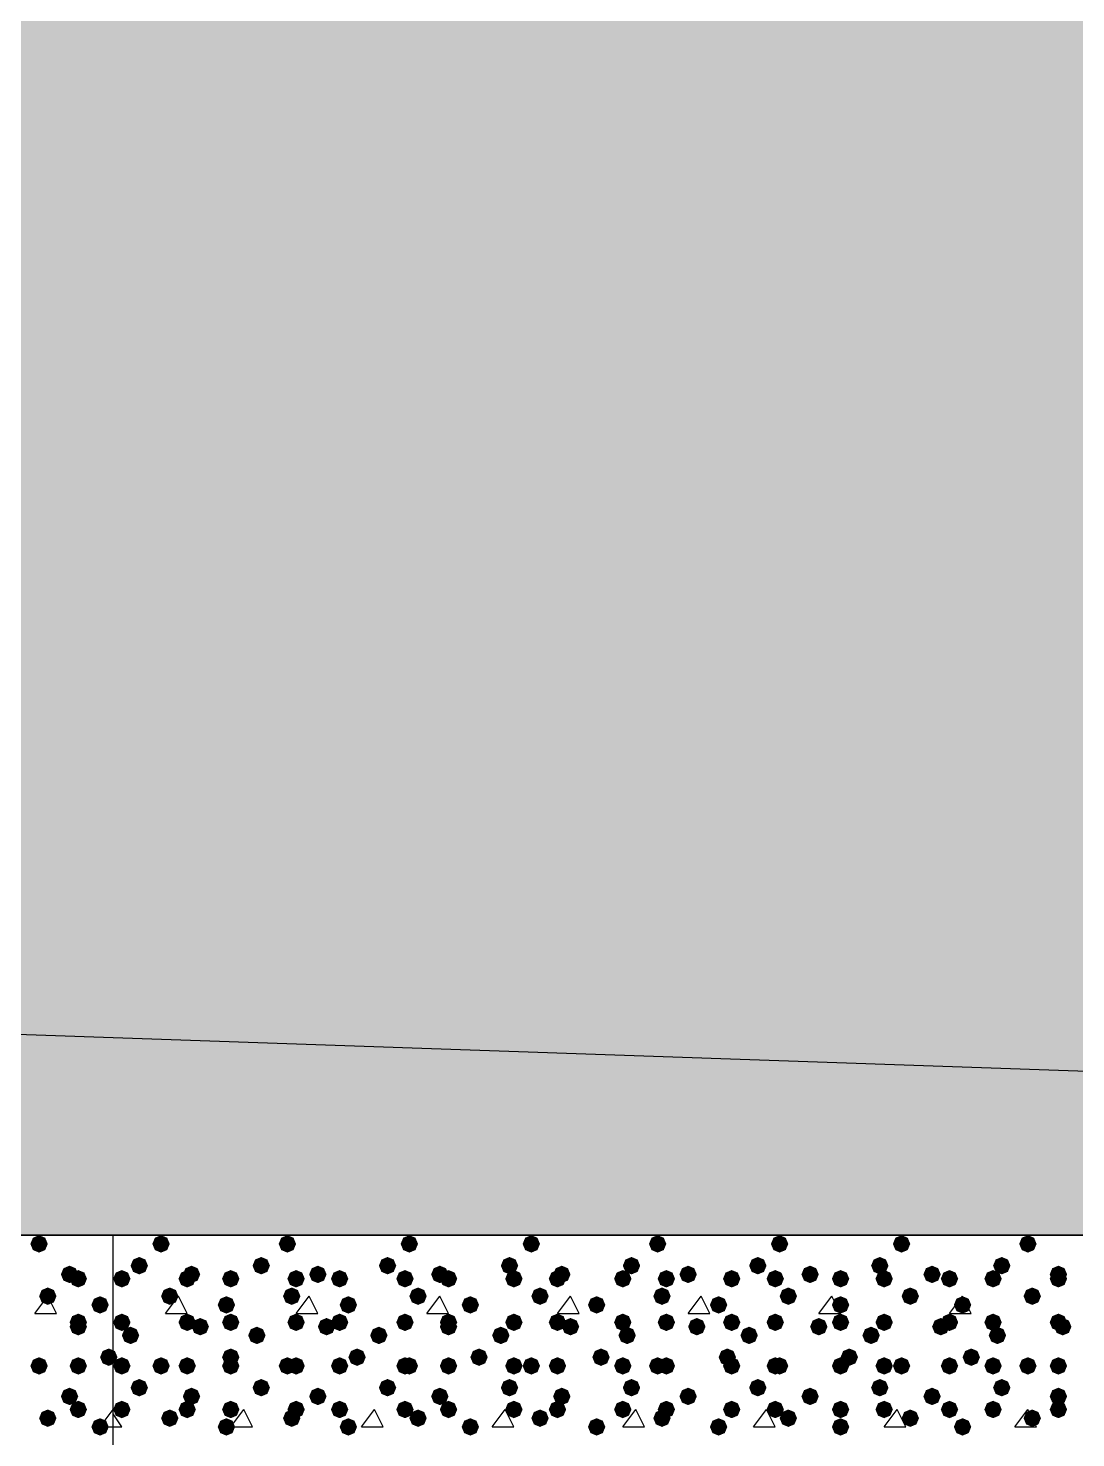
# Model space of a CAD drawing. Header units: millimetres. Extents: x 0 to 420, y 0 to 297.
# Drawn here: x 322.26 to 332.44, y 163.98 to 177.67 of the extents above; entities that cross this region are included whole.
import ezdxf

# ---------------------------------------------------------------- set-up
doc = ezdxf.new("R2010")
doc.units = ezdxf.units.MM
doc.layers.get('0').update_dxf_attribs({"linetype": 'CONTINUOUS'})

msp = doc.modelspace()

# ---------------------------------------------------------------- hatches: boundary and pattern name
at = {"true_color": 0x000008}
h = msp.add_hatch(color=0, dxfattribs=at)
h.paths.add_polyline_path([(378.544667, 177.927), (32.469667, 177.927), (378.544667, 165.946667)], flags=0)
h.paths.add_polyline_path([(32.469667, 177.927), (378.544667, 165.946667), (32.469667, 165.946667)], flags=0)
at = {"true_color": 0x000007}
for points in [[(322.453, 165.862), (322.428129, 165.802204), (322.368333, 165.777333), (322.308538, 165.802204), (322.283667, 165.862), (322.308537, 165.921796), (322.368333, 165.946667), (322.428129, 165.921796)], [(322.749333, 165.565667), (322.724462, 165.505871), (322.664667, 165.481), (322.604871, 165.505871), (322.58, 165.565667), (322.604871, 165.625462), (322.664667, 165.650333), (322.724462, 165.625463)], [(322.834, 165.523333), (322.809129, 165.463537), (322.749333, 165.438667), (322.689537, 165.463537), (322.664667, 165.523333), (322.689537, 165.583129), (322.749333, 165.608), (322.809129, 165.583129)], [(322.537667, 165.354), (322.512796, 165.294204), (322.453, 165.269333), (322.393204, 165.294204), (322.368333, 165.354), (322.393204, 165.413796), (322.453, 165.438667), (322.512796, 165.413796)], [(323.045667, 165.269333), (323.020796, 165.209537), (322.961, 165.184667), (322.901204, 165.209537), (322.876333, 165.269333), (322.901204, 165.329129), (322.961, 165.354), (323.020796, 165.329129)], [(322.834, 165.1), (322.809129, 165.040204), (322.749333, 165.015333), (322.689537, 165.040204), (322.664667, 165.1), (322.689537, 165.159796), (322.749333, 165.184667), (322.809129, 165.159796)], [(322.834, 165.057667), (322.809129, 164.997871), (322.749333, 164.973), (322.689537, 164.997871), (322.664667, 165.057667), (322.689537, 165.117462), (322.749333, 165.142333), (322.809129, 165.117463)], [(322.453, 164.676667), (322.428129, 164.616871), (322.368333, 164.592), (322.308538, 164.616871), (322.283667, 164.676667), (322.308537, 164.736462), (322.368333, 164.761333), (322.428129, 164.736463)], [(322.834, 164.676667), (322.809129, 164.616871), (322.749333, 164.592), (322.689537, 164.616871), (322.664667, 164.676667), (322.689537, 164.736462), (322.749333, 164.761333), (322.809129, 164.736463)], [(323.130333, 164.761333), (323.105462, 164.701537), (323.045667, 164.676667), (322.985871, 164.701537), (322.961, 164.761333), (322.985871, 164.821129), (323.045667, 164.846), (323.105462, 164.821129)], [(322.749333, 164.380333), (322.724462, 164.320537), (322.664667, 164.295667), (322.604871, 164.320537), (322.58, 164.380333), (322.604871, 164.440129), (322.664667, 164.465), (322.724462, 164.440129)], [(322.537667, 164.168667), (322.512796, 164.108871), (322.453, 164.084), (322.393204, 164.108871), (322.368333, 164.168667), (322.393204, 164.228462), (322.453, 164.253333), (322.512796, 164.228463)], [(322.834, 164.253333), (322.809129, 164.193537), (322.749333, 164.168667), (322.689537, 164.193537), (322.664667, 164.253333), (322.689537, 164.313129), (322.749333, 164.338), (322.809129, 164.313129)], [(323.045667, 164.084), (323.020796, 164.024204), (322.961, 163.999333), (322.901204, 164.024204), (322.876333, 164.084), (322.901204, 164.143796), (322.961, 164.168667), (323.020796, 164.143796)]]:
    msp.add_hatch(color=0, dxfattribs=at).paths.add_polyline_path(points, flags=0)
at = {"true_color": 0x000008}
for points in [[(323.638333, 165.862), (323.613462, 165.802204), (323.553667, 165.777333), (323.493871, 165.802204), (323.469, 165.862), (323.493871, 165.921796), (323.553667, 165.946667), (323.613462, 165.921796)], [(324.866, 165.862), (324.841129, 165.802204), (324.781333, 165.777333), (324.721537, 165.802204), (324.696667, 165.862), (324.721537, 165.921796), (324.781333, 165.946667), (324.841129, 165.921796)], [(326.051333, 165.862), (326.026462, 165.802204), (325.966667, 165.777333), (325.906871, 165.802204), (325.882, 165.862), (325.906871, 165.921796), (325.966667, 165.946667), (326.026462, 165.921796)], [(327.236667, 165.862), (327.211796, 165.802204), (327.152, 165.777333), (327.092204, 165.802204), (327.067333, 165.862), (327.092204, 165.921796), (327.152, 165.946667), (327.211796, 165.921796)], [(328.464333, 165.862), (328.439462, 165.802204), (328.379667, 165.777333), (328.319871, 165.802204), (328.295, 165.862), (328.319871, 165.921796), (328.379667, 165.946667), (328.439462, 165.921796)], [(329.649667, 165.862), (329.624796, 165.802204), (329.565, 165.777333), (329.505204, 165.802204), (329.480333, 165.862), (329.505204, 165.921796), (329.565, 165.946667), (329.624796, 165.921796)], [(330.835, 165.862), (330.810129, 165.802204), (330.750333, 165.777333), (330.690538, 165.802204), (330.665667, 165.862), (330.690537, 165.921796), (330.750333, 165.946667), (330.810129, 165.921796)], [(332.062667, 165.862), (332.037796, 165.802204), (331.978, 165.777333), (331.918204, 165.802204), (331.893333, 165.862), (331.918204, 165.921796), (331.978, 165.946667), (332.037796, 165.921796)], [(323.426667, 165.650333), (323.401796, 165.590537), (323.342, 165.565667), (323.282204, 165.590537), (323.257333, 165.650333), (323.282204, 165.710129), (323.342, 165.735), (323.401796, 165.710129)], [(324.612, 165.650333), (324.587129, 165.590537), (324.527333, 165.565667), (324.467538, 165.590537), (324.442667, 165.650333), (324.467537, 165.710129), (324.527333, 165.735), (324.587129, 165.710129)], [(325.839667, 165.650333), (325.814796, 165.590537), (325.755, 165.565667), (325.695204, 165.590537), (325.670333, 165.650333), (325.695204, 165.710129), (325.755, 165.735), (325.814796, 165.710129)], [(327.025, 165.650333), (327.000129, 165.590537), (326.940333, 165.565667), (326.880538, 165.590537), (326.855667, 165.650333), (326.880537, 165.710129), (326.940333, 165.735), (327.000129, 165.710129)], [(328.210333, 165.650333), (328.185462, 165.590537), (328.125667, 165.565667), (328.065871, 165.590537), (328.041, 165.650333), (328.065871, 165.710129), (328.125667, 165.735), (328.185462, 165.710129)], [(329.438, 165.650333), (329.413129, 165.590537), (329.353333, 165.565667), (329.293537, 165.590537), (329.268667, 165.650333), (329.293537, 165.710129), (329.353333, 165.735), (329.413129, 165.710129)], [(330.623333, 165.650333), (330.598462, 165.590537), (330.538667, 165.565667), (330.478871, 165.590537), (330.454, 165.650333), (330.478871, 165.710129), (330.538667, 165.735), (330.598462, 165.710129)], [(331.808667, 165.650333), (331.783796, 165.590537), (331.724, 165.565667), (331.664204, 165.590537), (331.639333, 165.650333), (331.664204, 165.710129), (331.724, 165.735), (331.783796, 165.710129)], [(323.257333, 165.523333), (323.232462, 165.463537), (323.172667, 165.438667), (323.112871, 165.463537), (323.088, 165.523333), (323.112871, 165.583129), (323.172667, 165.608), (323.232462, 165.583129)], [(323.892333, 165.523333), (323.867462, 165.463537), (323.807667, 165.438667), (323.747871, 165.463537), (323.723, 165.523333), (323.747871, 165.583129), (323.807667, 165.608), (323.867462, 165.583129)], [(323.934667, 165.565667), (323.909796, 165.505871), (323.85, 165.481), (323.790204, 165.505871), (323.765333, 165.565667), (323.790204, 165.625462), (323.85, 165.650333), (323.909796, 165.625463)], [(324.315667, 165.523333), (324.290796, 165.463537), (324.231, 165.438667), (324.171204, 165.463537), (324.146333, 165.523333), (324.171204, 165.583129), (324.231, 165.608), (324.290796, 165.583129)], [(324.950667, 165.523333), (324.925796, 165.463537), (324.866, 165.438667), (324.806204, 165.463537), (324.781333, 165.523333), (324.806204, 165.583129), (324.866, 165.608), (324.925796, 165.583129)], [(325.162333, 165.565667), (325.137462, 165.505871), (325.077667, 165.481), (325.017871, 165.505871), (324.993, 165.565667), (325.017871, 165.625462), (325.077667, 165.650333), (325.137462, 165.625463)], [(325.374, 165.523333), (325.349129, 165.463537), (325.289333, 165.438667), (325.229537, 165.463537), (325.204667, 165.523333), (325.229537, 165.583129), (325.289333, 165.608), (325.349129, 165.583129)], [(326.009, 165.523333), (325.984129, 165.463537), (325.924333, 165.438667), (325.864537, 165.463537), (325.839667, 165.523333), (325.864537, 165.583129), (325.924333, 165.608), (325.984129, 165.583129)], [(326.347667, 165.565667), (326.322796, 165.505871), (326.263, 165.481), (326.203204, 165.505871), (326.178333, 165.565667), (326.203204, 165.625462), (326.263, 165.650333), (326.322796, 165.625463)], [(326.432333, 165.523333), (326.407462, 165.463537), (326.347667, 165.438667), (326.287871, 165.463537), (326.263, 165.523333), (326.287871, 165.583129), (326.347667, 165.608), (326.407462, 165.583129)], [(327.067333, 165.523333), (327.042462, 165.463537), (326.982667, 165.438667), (326.922871, 165.463537), (326.898, 165.523333), (326.922871, 165.583129), (326.982667, 165.608), (327.042462, 165.583129)], [(327.490667, 165.523333), (327.465796, 165.463537), (327.406, 165.438667), (327.346204, 165.463537), (327.321333, 165.523333), (327.346204, 165.583129), (327.406, 165.608), (327.465796, 165.583129)], [(327.533, 165.565667), (327.508129, 165.505871), (327.448333, 165.481), (327.388537, 165.505871), (327.363667, 165.565667), (327.388537, 165.625462), (327.448333, 165.650333), (327.508129, 165.625463)], [(328.125667, 165.523333), (328.100796, 165.463537), (328.041, 165.438667), (327.981204, 165.463537), (327.956333, 165.523333), (327.981204, 165.583129), (328.041, 165.608), (328.100796, 165.583129)], [(328.549, 165.523333), (328.524129, 165.463537), (328.464333, 165.438667), (328.404537, 165.463537), (328.379667, 165.523333), (328.404537, 165.583129), (328.464333, 165.608), (328.524129, 165.583129)], [(328.760667, 165.565667), (328.735796, 165.505871), (328.676, 165.481), (328.616204, 165.505871), (328.591333, 165.565667), (328.616204, 165.625462), (328.676, 165.650333), (328.735796, 165.625463)], [(329.184, 165.523333), (329.159129, 165.463537), (329.099333, 165.438667), (329.039537, 165.463537), (329.014667, 165.523333), (329.039537, 165.583129), (329.099333, 165.608), (329.159129, 165.583129)], [(329.607333, 165.523333), (329.582462, 165.463537), (329.522667, 165.438667), (329.462871, 165.463537), (329.438, 165.523333), (329.462871, 165.583129), (329.522667, 165.608), (329.582462, 165.583129)], [(329.946, 165.565667), (329.921129, 165.505871), (329.861333, 165.481), (329.801537, 165.505871), (329.776667, 165.565667), (329.801537, 165.625462), (329.861333, 165.650333), (329.921129, 165.625463)], [(330.242333, 165.523333), (330.217462, 165.463537), (330.157667, 165.438667), (330.097871, 165.463537), (330.073, 165.523333), (330.097871, 165.583129), (330.157667, 165.608), (330.217462, 165.583129)], [(330.665667, 165.523333), (330.640796, 165.463537), (330.581, 165.438667), (330.521204, 165.463537), (330.496333, 165.523333), (330.521204, 165.583129), (330.581, 165.608), (330.640796, 165.583129)], [(331.131333, 165.565667), (331.106462, 165.505871), (331.046667, 165.481), (330.986871, 165.505871), (330.962, 165.565667), (330.986871, 165.625462), (331.046667, 165.650333), (331.106462, 165.625463)], [(331.300667, 165.523333), (331.275796, 165.463537), (331.216, 165.438667), (331.156204, 165.463537), (331.131333, 165.523333), (331.156204, 165.583129), (331.216, 165.608), (331.275796, 165.583129)], [(331.724, 165.523333), (331.699129, 165.463537), (331.639333, 165.438667), (331.579538, 165.463537), (331.554667, 165.523333), (331.579537, 165.583129), (331.639333, 165.608), (331.699129, 165.583129)], [(332.359, 165.565667), (332.334129, 165.505871), (332.274333, 165.481), (332.214538, 165.505871), (332.189667, 165.565667), (332.214537, 165.625462), (332.274333, 165.650333), (332.334129, 165.625463)], [(332.359, 165.523333), (332.334129, 165.463537), (332.274333, 165.438667), (332.214538, 165.463537), (332.189667, 165.523333), (332.214537, 165.583129), (332.274333, 165.608), (332.334129, 165.583129)], [(323.723, 165.354), (323.698129, 165.294204), (323.638333, 165.269333), (323.578538, 165.294204), (323.553667, 165.354), (323.578537, 165.413796), (323.638333, 165.438667), (323.698129, 165.413796)], [(324.908333, 165.354), (324.883462, 165.294204), (324.823667, 165.269333), (324.763871, 165.294204), (324.739, 165.354), (324.763871, 165.413796), (324.823667, 165.438667), (324.883462, 165.413796)], [(326.136, 165.354), (326.111129, 165.294204), (326.051333, 165.269333), (325.991537, 165.294204), (325.966667, 165.354), (325.991537, 165.413796), (326.051333, 165.438667), (326.111129, 165.413796)], [(327.321333, 165.354), (327.296462, 165.294204), (327.236667, 165.269333), (327.176871, 165.294204), (327.152, 165.354), (327.176871, 165.413796), (327.236667, 165.438667), (327.296462, 165.413796)], [(328.506667, 165.354), (328.481796, 165.294204), (328.422, 165.269333), (328.362204, 165.294204), (328.337333, 165.354), (328.362204, 165.413796), (328.422, 165.438667), (328.481796, 165.413796)], [(329.734333, 165.354), (329.709462, 165.294204), (329.649667, 165.269333), (329.589871, 165.294204), (329.565, 165.354), (329.589871, 165.413796), (329.649667, 165.438667), (329.709462, 165.413796)], [(330.919667, 165.354), (330.894796, 165.294204), (330.835, 165.269333), (330.775204, 165.294204), (330.750333, 165.354), (330.775204, 165.413796), (330.835, 165.438667), (330.894796, 165.413796)], [(332.105, 165.354), (332.080129, 165.294204), (332.020333, 165.269333), (331.960537, 165.294204), (331.935667, 165.354), (331.960537, 165.413796), (332.020333, 165.438667), (332.080129, 165.413796)], [(324.273333, 165.269333), (324.248462, 165.209537), (324.188667, 165.184667), (324.128871, 165.209537), (324.104, 165.269333), (324.128871, 165.329129), (324.188667, 165.354), (324.248462, 165.329129)], [(325.458667, 165.269333), (325.433796, 165.209537), (325.374, 165.184667), (325.314204, 165.209537), (325.289333, 165.269333), (325.314204, 165.329129), (325.374, 165.354), (325.433796, 165.329129)], [(326.644, 165.269333), (326.619129, 165.209537), (326.559333, 165.184667), (326.499537, 165.209537), (326.474667, 165.269333), (326.499537, 165.329129), (326.559333, 165.354), (326.619129, 165.329129)], [(327.871667, 165.269333), (327.846796, 165.209537), (327.787, 165.184667), (327.727204, 165.209537), (327.702333, 165.269333), (327.727204, 165.329129), (327.787, 165.354), (327.846796, 165.329129)], [(329.057, 165.269333), (329.032129, 165.209537), (328.972333, 165.184667), (328.912537, 165.209537), (328.887667, 165.269333), (328.912537, 165.329129), (328.972333, 165.354), (329.032129, 165.329129)], [(330.242333, 165.269333), (330.217462, 165.209537), (330.157667, 165.184667), (330.097871, 165.209537), (330.073, 165.269333), (330.097871, 165.329129), (330.157667, 165.354), (330.217462, 165.329129)], [(331.427667, 165.269333), (331.402796, 165.209537), (331.343, 165.184667), (331.283204, 165.209537), (331.258333, 165.269333), (331.283204, 165.329129), (331.343, 165.354), (331.402796, 165.329129)], [(323.257333, 165.1), (323.232462, 165.040204), (323.172667, 165.015333), (323.112871, 165.040204), (323.088, 165.1), (323.112871, 165.159796), (323.172667, 165.184667), (323.232462, 165.159796)], [(323.892333, 165.1), (323.867462, 165.040204), (323.807667, 165.015333), (323.747871, 165.040204), (323.723, 165.1), (323.747871, 165.159796), (323.807667, 165.184667), (323.867462, 165.159796)], [(324.315667, 165.1), (324.290796, 165.040204), (324.231, 165.015333), (324.171204, 165.040204), (324.146333, 165.1), (324.171204, 165.159796), (324.231, 165.184667), (324.290796, 165.159796)], [(324.950667, 165.1), (324.925796, 165.040204), (324.866, 165.015333), (324.806204, 165.040204), (324.781333, 165.1), (324.806204, 165.159796), (324.866, 165.184667), (324.925796, 165.159796)], [(325.374, 165.1), (325.349129, 165.040204), (325.289333, 165.015333), (325.229537, 165.040204), (325.204667, 165.1), (325.229537, 165.159796), (325.289333, 165.184667), (325.349129, 165.159796)], [(326.009, 165.1), (325.984129, 165.040204), (325.924333, 165.015333), (325.864537, 165.040204), (325.839667, 165.1), (325.864537, 165.159796), (325.924333, 165.184667), (325.984129, 165.159796)], [(326.432333, 165.1), (326.407462, 165.040204), (326.347667, 165.015333), (326.287871, 165.040204), (326.263, 165.1), (326.287871, 165.159796), (326.347667, 165.184667), (326.407462, 165.159796)], [(327.067333, 165.1), (327.042462, 165.040204), (326.982667, 165.015333), (326.922871, 165.040204), (326.898, 165.1), (326.922871, 165.159796), (326.982667, 165.184667), (327.042462, 165.159796)], [(327.490667, 165.1), (327.465796, 165.040204), (327.406, 165.015333), (327.346204, 165.040204), (327.321333, 165.1), (327.346204, 165.159796), (327.406, 165.184667), (327.465796, 165.159796)], [(328.125667, 165.1), (328.100796, 165.040204), (328.041, 165.015333), (327.981204, 165.040204), (327.956333, 165.1), (327.981204, 165.159796), (328.041, 165.184667), (328.100796, 165.159796)], [(328.549, 165.1), (328.524129, 165.040204), (328.464333, 165.015333), (328.404537, 165.040204), (328.379667, 165.1), (328.404537, 165.159796), (328.464333, 165.184667), (328.524129, 165.159796)], [(329.184, 165.1), (329.159129, 165.040204), (329.099333, 165.015333), (329.039537, 165.040204), (329.014667, 165.1), (329.039537, 165.159796), (329.099333, 165.184667), (329.159129, 165.159796)], [(329.607333, 165.1), (329.582462, 165.040204), (329.522667, 165.015333), (329.462871, 165.040204), (329.438, 165.1), (329.462871, 165.159796), (329.522667, 165.184667), (329.582462, 165.159796)], [(330.242333, 165.1), (330.217462, 165.040204), (330.157667, 165.015333), (330.097871, 165.040204), (330.073, 165.1), (330.097871, 165.159796), (330.157667, 165.184667), (330.217462, 165.159796)], [(330.665667, 165.1), (330.640796, 165.040204), (330.581, 165.015333), (330.521204, 165.040204), (330.496333, 165.1), (330.521204, 165.159796), (330.581, 165.184667), (330.640796, 165.159796)], [(331.300667, 165.1), (331.275796, 165.040204), (331.216, 165.015333), (331.156204, 165.040204), (331.131333, 165.1), (331.156204, 165.159796), (331.216, 165.184667), (331.275796, 165.159796)], [(331.724, 165.1), (331.699129, 165.040204), (331.639333, 165.015333), (331.579538, 165.040204), (331.554667, 165.1), (331.579537, 165.159796), (331.639333, 165.184667), (331.699129, 165.159796)], [(332.359, 165.1), (332.334129, 165.040204), (332.274333, 165.015333), (332.214538, 165.040204), (332.189667, 165.1), (332.214537, 165.159796), (332.274333, 165.184667), (332.334129, 165.159796)], [(323.342, 164.973), (323.317129, 164.913204), (323.257333, 164.888333), (323.197538, 164.913204), (323.172667, 164.973), (323.197537, 165.032796), (323.257333, 165.057667), (323.317129, 165.032796)], [(324.019333, 165.057667), (323.994462, 164.997871), (323.934667, 164.973), (323.874871, 164.997871), (323.85, 165.057667), (323.874871, 165.117462), (323.934667, 165.142333), (323.994462, 165.117463)], [(324.569667, 164.973), (324.544796, 164.913204), (324.485, 164.888333), (324.425204, 164.913204), (324.400333, 164.973), (324.425204, 165.032796), (324.485, 165.057667), (324.544796, 165.032796)], [(325.247, 165.057667), (325.222129, 164.997871), (325.162333, 164.973), (325.102538, 164.997871), (325.077667, 165.057667), (325.102537, 165.117462), (325.162333, 165.142333), (325.222129, 165.117463)], [(325.755, 164.973), (325.730129, 164.913204), (325.670333, 164.888333), (325.610537, 164.913204), (325.585667, 164.973), (325.610537, 165.032796), (325.670333, 165.057667), (325.730129, 165.032796)], [(326.432333, 165.057667), (326.407462, 164.997871), (326.347667, 164.973), (326.287871, 164.997871), (326.263, 165.057667), (326.287871, 165.117462), (326.347667, 165.142333), (326.407462, 165.117463)], [(326.940333, 164.973), (326.915462, 164.913204), (326.855667, 164.888333), (326.795871, 164.913204), (326.771, 164.973), (326.795871, 165.032796), (326.855667, 165.057667), (326.915462, 165.032796)], [(327.617667, 165.057667), (327.592796, 164.997871), (327.533, 164.973), (327.473204, 164.997871), (327.448333, 165.057667), (327.473204, 165.117462), (327.533, 165.142333), (327.592796, 165.117463)], [(328.168, 164.973), (328.143129, 164.913204), (328.083333, 164.888333), (328.023537, 164.913204), (327.998667, 164.973), (328.023537, 165.032796), (328.083333, 165.057667), (328.143129, 165.032796)], [(328.845333, 165.057667), (328.820462, 164.997871), (328.760667, 164.973), (328.700871, 164.997871), (328.676, 165.057667), (328.700871, 165.117462), (328.760667, 165.142333), (328.820462, 165.117463)], [(329.353333, 164.973), (329.328463, 164.913204), (329.268667, 164.888333), (329.208871, 164.913204), (329.184, 164.973), (329.208871, 165.032796), (329.268667, 165.057667), (329.328462, 165.032796)], [(330.030667, 165.057667), (330.005796, 164.997871), (329.946, 164.973), (329.886204, 164.997871), (329.861333, 165.057667), (329.886204, 165.117462), (329.946, 165.142333), (330.005796, 165.117463)], [(330.538667, 164.973), (330.513796, 164.913204), (330.454, 164.888333), (330.394204, 164.913204), (330.369333, 164.973), (330.394204, 165.032796), (330.454, 165.057667), (330.513796, 165.032796)], [(331.216, 165.057667), (331.191129, 164.997871), (331.131333, 164.973), (331.071537, 164.997871), (331.046667, 165.057667), (331.071537, 165.117462), (331.131333, 165.142333), (331.191129, 165.117463)], [(331.766333, 164.973), (331.741463, 164.913204), (331.681667, 164.888333), (331.621871, 164.913204), (331.597, 164.973), (331.621871, 165.032796), (331.681667, 165.057667), (331.741462, 165.032796)], [(332.401333, 165.057667), (332.376463, 164.997871), (332.316667, 164.973), (332.256871, 164.997871), (332.232, 165.057667), (332.256871, 165.117462), (332.316667, 165.142333), (332.376462, 165.117463)], [(323.257333, 164.676667), (323.232462, 164.616871), (323.172667, 164.592), (323.112871, 164.616871), (323.088, 164.676667), (323.112871, 164.736462), (323.172667, 164.761333), (323.232462, 164.736463)], [(323.638333, 164.676667), (323.613462, 164.616871), (323.553667, 164.592), (323.493871, 164.616871), (323.469, 164.676667), (323.493871, 164.736462), (323.553667, 164.761333), (323.613462, 164.736463)], [(323.892333, 164.676667), (323.867462, 164.616871), (323.807667, 164.592), (323.747871, 164.616871), (323.723, 164.676667), (323.747871, 164.736462), (323.807667, 164.761333), (323.867462, 164.736463)], [(324.315667, 164.761333), (324.290796, 164.701537), (324.231, 164.676667), (324.171204, 164.701537), (324.146333, 164.761333), (324.171204, 164.821129), (324.231, 164.846), (324.290796, 164.821129)], [(324.315667, 164.676667), (324.290796, 164.616871), (324.231, 164.592), (324.171204, 164.616871), (324.146333, 164.676667), (324.171204, 164.736462), (324.231, 164.761333), (324.290796, 164.736463)], [(324.866, 164.676667), (324.841129, 164.616871), (324.781333, 164.592), (324.721537, 164.616871), (324.696667, 164.676667), (324.721537, 164.736462), (324.781333, 164.761333), (324.841129, 164.736463)], [(324.950667, 164.676667), (324.925796, 164.616871), (324.866, 164.592), (324.806204, 164.616871), (324.781333, 164.676667), (324.806204, 164.736462), (324.866, 164.761333), (324.925796, 164.736463)], [(325.374, 164.676667), (325.349129, 164.616871), (325.289333, 164.592), (325.229537, 164.616871), (325.204667, 164.676667), (325.229537, 164.736462), (325.289333, 164.761333), (325.349129, 164.736463)], [(325.543333, 164.761333), (325.518462, 164.701537), (325.458667, 164.676667), (325.398871, 164.701537), (325.374, 164.761333), (325.398871, 164.821129), (325.458667, 164.846), (325.518462, 164.821129)], [(326.009, 164.676667), (325.984129, 164.616871), (325.924333, 164.592), (325.864537, 164.616871), (325.839667, 164.676667), (325.864537, 164.736462), (325.924333, 164.761333), (325.984129, 164.736463)], [(326.051333, 164.676667), (326.026462, 164.616871), (325.966667, 164.592), (325.906871, 164.616871), (325.882, 164.676667), (325.906871, 164.736462), (325.966667, 164.761333), (326.026462, 164.736463)], [(326.432333, 164.676667), (326.407462, 164.616871), (326.347667, 164.592), (326.287871, 164.616871), (326.263, 164.676667), (326.287871, 164.736462), (326.347667, 164.761333), (326.407462, 164.736463)], [(326.728667, 164.761333), (326.703796, 164.701537), (326.644, 164.676667), (326.584204, 164.701537), (326.559333, 164.761333), (326.584204, 164.821129), (326.644, 164.846), (326.703796, 164.821129)], [(327.067333, 164.676667), (327.042462, 164.616871), (326.982667, 164.592), (326.922871, 164.616871), (326.898, 164.676667), (326.922871, 164.736462), (326.982667, 164.761333), (327.042462, 164.736463)], [(327.236667, 164.676667), (327.211796, 164.616871), (327.152, 164.592), (327.092204, 164.616871), (327.067333, 164.676667), (327.092204, 164.736462), (327.152, 164.761333), (327.211796, 164.736463)], [(327.490667, 164.676667), (327.465796, 164.616871), (327.406, 164.592), (327.346204, 164.616871), (327.321333, 164.676667), (327.346204, 164.736462), (327.406, 164.761333), (327.465796, 164.736463)], [(327.914, 164.761333), (327.889129, 164.701537), (327.829333, 164.676667), (327.769537, 164.701537), (327.744667, 164.761333), (327.769537, 164.821129), (327.829333, 164.846), (327.889129, 164.821129)], [(328.125667, 164.676667), (328.100796, 164.616871), (328.041, 164.592), (327.981204, 164.616871), (327.956333, 164.676667), (327.981204, 164.736462), (328.041, 164.761333), (328.100796, 164.736463)], [(328.464333, 164.676667), (328.439462, 164.616871), (328.379667, 164.592), (328.319871, 164.616871), (328.295, 164.676667), (328.319871, 164.736462), (328.379667, 164.761333), (328.439462, 164.736463)], [(328.549, 164.676667), (328.524129, 164.616871), (328.464333, 164.592), (328.404537, 164.616871), (328.379667, 164.676667), (328.404537, 164.736462), (328.464333, 164.761333), (328.524129, 164.736463)], [(329.141667, 164.761333), (329.116796, 164.701537), (329.057, 164.676667), (328.997204, 164.701537), (328.972333, 164.761333), (328.997204, 164.821129), (329.057, 164.846), (329.116796, 164.821129)], [(329.184, 164.676667), (329.159129, 164.616871), (329.099333, 164.592), (329.039537, 164.616871), (329.014667, 164.676667), (329.039537, 164.736462), (329.099333, 164.761333), (329.159129, 164.736463)], [(329.607333, 164.676667), (329.582462, 164.616871), (329.522667, 164.592), (329.462871, 164.616871), (329.438, 164.676667), (329.462871, 164.736462), (329.522667, 164.761333), (329.582462, 164.736463)], [(329.649667, 164.676667), (329.624796, 164.616871), (329.565, 164.592), (329.505204, 164.616871), (329.480333, 164.676667), (329.505204, 164.736462), (329.565, 164.761333), (329.624796, 164.736463)], [(330.242333, 164.676667), (330.217462, 164.616871), (330.157667, 164.592), (330.097871, 164.616871), (330.073, 164.676667), (330.097871, 164.736462), (330.157667, 164.761333), (330.217462, 164.736463)], [(330.327, 164.761333), (330.302129, 164.701537), (330.242333, 164.676667), (330.182538, 164.701537), (330.157667, 164.761333), (330.182537, 164.821129), (330.242333, 164.846), (330.302129, 164.821129)], [(330.665667, 164.676667), (330.640796, 164.616871), (330.581, 164.592), (330.521204, 164.616871), (330.496333, 164.676667), (330.521204, 164.736462), (330.581, 164.761333), (330.640796, 164.736463)], [(330.835, 164.676667), (330.810129, 164.616871), (330.750333, 164.592), (330.690538, 164.616871), (330.665667, 164.676667), (330.690537, 164.736462), (330.750333, 164.761333), (330.810129, 164.736463)], [(331.300667, 164.676667), (331.275796, 164.616871), (331.216, 164.592), (331.156204, 164.616871), (331.131333, 164.676667), (331.156204, 164.736462), (331.216, 164.761333), (331.275796, 164.736463)], [(331.512333, 164.761333), (331.487462, 164.701537), (331.427667, 164.676667), (331.367871, 164.701537), (331.343, 164.761333), (331.367871, 164.821129), (331.427667, 164.846), (331.487462, 164.821129)], [(331.724, 164.676667), (331.699129, 164.616871), (331.639333, 164.592), (331.579538, 164.616871), (331.554667, 164.676667), (331.579537, 164.736462), (331.639333, 164.761333), (331.699129, 164.736463)], [(332.062667, 164.676667), (332.037796, 164.616871), (331.978, 164.592), (331.918204, 164.616871), (331.893333, 164.676667), (331.918204, 164.736462), (331.978, 164.761333), (332.037796, 164.736463)], [(332.359, 164.676667), (332.334129, 164.616871), (332.274333, 164.592), (332.214538, 164.616871), (332.189667, 164.676667), (332.214537, 164.736462), (332.274333, 164.761333), (332.334129, 164.736463)], [(323.426667, 164.465), (323.401796, 164.405204), (323.342, 164.380333), (323.282204, 164.405204), (323.257333, 164.465), (323.282204, 164.524796), (323.342, 164.549667), (323.401796, 164.524796)], [(324.612, 164.465), (324.587129, 164.405204), (324.527333, 164.380333), (324.467538, 164.405204), (324.442667, 164.465), (324.467537, 164.524796), (324.527333, 164.549667), (324.587129, 164.524796)], [(325.839667, 164.465), (325.814796, 164.405204), (325.755, 164.380333), (325.695204, 164.405204), (325.670333, 164.465), (325.695204, 164.524796), (325.755, 164.549667), (325.814796, 164.524796)], [(327.025, 164.465), (327.000129, 164.405204), (326.940333, 164.380333), (326.880538, 164.405204), (326.855667, 164.465), (326.880537, 164.524796), (326.940333, 164.549667), (327.000129, 164.524796)], [(328.210333, 164.465), (328.185462, 164.405204), (328.125667, 164.380333), (328.065871, 164.405204), (328.041, 164.465), (328.065871, 164.524796), (328.125667, 164.549667), (328.185462, 164.524796)], [(329.438, 164.465), (329.413129, 164.405204), (329.353333, 164.380333), (329.293537, 164.405204), (329.268667, 164.465), (329.293537, 164.524796), (329.353333, 164.549667), (329.413129, 164.524796)], [(330.623333, 164.465), (330.598462, 164.405204), (330.538667, 164.380333), (330.478871, 164.405204), (330.454, 164.465), (330.478871, 164.524796), (330.538667, 164.549667), (330.598462, 164.524796)], [(331.808667, 164.465), (331.783796, 164.405204), (331.724, 164.380333), (331.664204, 164.405204), (331.639333, 164.465), (331.664204, 164.524796), (331.724, 164.549667), (331.783796, 164.524796)], [(323.934667, 164.380333), (323.909796, 164.320537), (323.85, 164.295667), (323.790204, 164.320537), (323.765333, 164.380333), (323.790204, 164.440129), (323.85, 164.465), (323.909796, 164.440129)], [(325.162333, 164.380333), (325.137462, 164.320537), (325.077667, 164.295667), (325.017871, 164.320537), (324.993, 164.380333), (325.017871, 164.440129), (325.077667, 164.465), (325.137462, 164.440129)], [(326.347667, 164.380333), (326.322796, 164.320537), (326.263, 164.295667), (326.203204, 164.320537), (326.178333, 164.380333), (326.203204, 164.440129), (326.263, 164.465), (326.322796, 164.440129)], [(327.533, 164.380333), (327.508129, 164.320537), (327.448333, 164.295667), (327.388537, 164.320537), (327.363667, 164.380333), (327.388537, 164.440129), (327.448333, 164.465), (327.508129, 164.440129)], [(328.760667, 164.380333), (328.735796, 164.320537), (328.676, 164.295667), (328.616204, 164.320537), (328.591333, 164.380333), (328.616204, 164.440129), (328.676, 164.465), (328.735796, 164.440129)], [(329.946, 164.380333), (329.921129, 164.320537), (329.861333, 164.295667), (329.801537, 164.320537), (329.776667, 164.380333), (329.801537, 164.440129), (329.861333, 164.465), (329.921129, 164.440129)], [(331.131333, 164.380333), (331.106462, 164.320537), (331.046667, 164.295667), (330.986871, 164.320537), (330.962, 164.380333), (330.986871, 164.440129), (331.046667, 164.465), (331.106462, 164.440129)], [(332.359, 164.380333), (332.334129, 164.320537), (332.274333, 164.295667), (332.214538, 164.320537), (332.189667, 164.380333), (332.214537, 164.440129), (332.274333, 164.465), (332.334129, 164.440129)], [(323.257333, 164.253333), (323.232462, 164.193537), (323.172667, 164.168667), (323.112871, 164.193537), (323.088, 164.253333), (323.112871, 164.313129), (323.172667, 164.338), (323.232462, 164.313129)], [(323.723, 164.168667), (323.698129, 164.108871), (323.638333, 164.084), (323.578538, 164.108871), (323.553667, 164.168667), (323.578537, 164.228462), (323.638333, 164.253333), (323.698129, 164.228463)], [(323.892333, 164.253333), (323.867462, 164.193537), (323.807667, 164.168667), (323.747871, 164.193537), (323.723, 164.253333), (323.747871, 164.313129), (323.807667, 164.338), (323.867462, 164.313129)], [(324.315667, 164.253333), (324.290796, 164.193537), (324.231, 164.168667), (324.171204, 164.193537), (324.146333, 164.253333), (324.171204, 164.313129), (324.231, 164.338), (324.290796, 164.313129)], [(324.908333, 164.168667), (324.883462, 164.108871), (324.823667, 164.084), (324.763871, 164.108871), (324.739, 164.168667), (324.763871, 164.228462), (324.823667, 164.253333), (324.883462, 164.228463)], [(324.950667, 164.253333), (324.925796, 164.193537), (324.866, 164.168667), (324.806204, 164.193537), (324.781333, 164.253333), (324.806204, 164.313129), (324.866, 164.338), (324.925796, 164.313129)], [(325.374, 164.253333), (325.349129, 164.193537), (325.289333, 164.168667), (325.229537, 164.193537), (325.204667, 164.253333), (325.229537, 164.313129), (325.289333, 164.338), (325.349129, 164.313129)], [(326.009, 164.253333), (325.984129, 164.193537), (325.924333, 164.168667), (325.864537, 164.193537), (325.839667, 164.253333), (325.864537, 164.313129), (325.924333, 164.338), (325.984129, 164.313129)], [(326.136, 164.168667), (326.111129, 164.108871), (326.051333, 164.084), (325.991537, 164.108871), (325.966667, 164.168667), (325.991537, 164.228462), (326.051333, 164.253333), (326.111129, 164.228463)], [(326.432333, 164.253333), (326.407462, 164.193537), (326.347667, 164.168667), (326.287871, 164.193537), (326.263, 164.253333), (326.287871, 164.313129), (326.347667, 164.338), (326.407462, 164.313129)], [(327.067333, 164.253333), (327.042462, 164.193537), (326.982667, 164.168667), (326.922871, 164.193537), (326.898, 164.253333), (326.922871, 164.313129), (326.982667, 164.338), (327.042462, 164.313129)], [(327.321333, 164.168667), (327.296462, 164.108871), (327.236667, 164.084), (327.176871, 164.108871), (327.152, 164.168667), (327.176871, 164.228462), (327.236667, 164.253333), (327.296462, 164.228463)], [(327.490667, 164.253333), (327.465796, 164.193537), (327.406, 164.168667), (327.346204, 164.193537), (327.321333, 164.253333), (327.346204, 164.313129), (327.406, 164.338), (327.465796, 164.313129)], [(328.125667, 164.253333), (328.100796, 164.193537), (328.041, 164.168667), (327.981204, 164.193537), (327.956333, 164.253333), (327.981204, 164.313129), (328.041, 164.338), (328.100796, 164.313129)], [(328.506667, 164.168667), (328.481796, 164.108871), (328.422, 164.084), (328.362204, 164.108871), (328.337333, 164.168667), (328.362204, 164.228462), (328.422, 164.253333), (328.481796, 164.228463)], [(328.549, 164.253333), (328.524129, 164.193537), (328.464333, 164.168667), (328.404537, 164.193537), (328.379667, 164.253333), (328.404537, 164.313129), (328.464333, 164.338), (328.524129, 164.313129)], [(329.184, 164.253333), (329.159129, 164.193537), (329.099333, 164.168667), (329.039537, 164.193537), (329.014667, 164.253333), (329.039537, 164.313129), (329.099333, 164.338), (329.159129, 164.313129)], [(329.607333, 164.253333), (329.582462, 164.193537), (329.522667, 164.168667), (329.462871, 164.193537), (329.438, 164.253333), (329.462871, 164.313129), (329.522667, 164.338), (329.582462, 164.313129)], [(329.734333, 164.168667), (329.709462, 164.108871), (329.649667, 164.084), (329.589871, 164.108871), (329.565, 164.168667), (329.589871, 164.228462), (329.649667, 164.253333), (329.709462, 164.228463)], [(330.242333, 164.253333), (330.217462, 164.193537), (330.157667, 164.168667), (330.097871, 164.193537), (330.073, 164.253333), (330.097871, 164.313129), (330.157667, 164.338), (330.217462, 164.313129)], [(330.665667, 164.253333), (330.640796, 164.193537), (330.581, 164.168667), (330.521204, 164.193537), (330.496333, 164.253333), (330.521204, 164.313129), (330.581, 164.338), (330.640796, 164.313129)], [(330.919667, 164.168667), (330.894796, 164.108871), (330.835, 164.084), (330.775204, 164.108871), (330.750333, 164.168667), (330.775204, 164.228462), (330.835, 164.253333), (330.894796, 164.228463)], [(331.300667, 164.253333), (331.275796, 164.193537), (331.216, 164.168667), (331.156204, 164.193537), (331.131333, 164.253333), (331.156204, 164.313129), (331.216, 164.338), (331.275796, 164.313129)], [(331.724, 164.253333), (331.699129, 164.193537), (331.639333, 164.168667), (331.579538, 164.193537), (331.554667, 164.253333), (331.579537, 164.313129), (331.639333, 164.338), (331.699129, 164.313129)], [(332.105, 164.168667), (332.080129, 164.108871), (332.020333, 164.084), (331.960537, 164.108871), (331.935667, 164.168667), (331.960537, 164.228462), (332.020333, 164.253333), (332.080129, 164.228463)], [(332.359, 164.253333), (332.334129, 164.193537), (332.274333, 164.168667), (332.214538, 164.193537), (332.189667, 164.253333), (332.214537, 164.313129), (332.274333, 164.338), (332.334129, 164.313129)], [(324.273333, 164.084), (324.248462, 164.024204), (324.188667, 163.999333), (324.128871, 164.024204), (324.104, 164.084), (324.128871, 164.143796), (324.188667, 164.168667), (324.248462, 164.143796)], [(325.458667, 164.084), (325.433796, 164.024204), (325.374, 163.999333), (325.314204, 164.024204), (325.289333, 164.084), (325.314204, 164.143796), (325.374, 164.168667), (325.433796, 164.143796)], [(326.644, 164.084), (326.619129, 164.024204), (326.559333, 163.999333), (326.499537, 164.024204), (326.474667, 164.084), (326.499537, 164.143796), (326.559333, 164.168667), (326.619129, 164.143796)], [(327.871667, 164.084), (327.846796, 164.024204), (327.787, 163.999333), (327.727204, 164.024204), (327.702333, 164.084), (327.727204, 164.143796), (327.787, 164.168667), (327.846796, 164.143796)], [(329.057, 164.084), (329.032129, 164.024204), (328.972333, 163.999333), (328.912537, 164.024204), (328.887667, 164.084), (328.912537, 164.143796), (328.972333, 164.168667), (329.032129, 164.143796)], [(330.242333, 164.084), (330.217462, 164.024204), (330.157667, 163.999333), (330.097871, 164.024204), (330.073, 164.084), (330.097871, 164.143796), (330.157667, 164.168667), (330.217462, 164.143796)], [(331.427667, 164.084), (331.402796, 164.024204), (331.343, 163.999333), (331.283204, 164.024204), (331.258333, 164.084), (331.283204, 164.143796), (331.343, 164.168667), (331.402796, 164.143796)]]:
    msp.add_hatch(color=0, dxfattribs=at).paths.add_polyline_path(points, flags=0)

# ---------------------------------------------------------------- linework, layer by layer
at = {"color": 0, "true_color": 0x000008}
for points in [[(378.544667, 177.927), (32.469667, 177.927), (378.544667, 165.946667)], [(32.469667, 177.927), (378.544667, 165.946667), (32.469667, 165.946667)]]:
    msp.add_lwpolyline(points, close=True, dxfattribs=at)
at = {"color": 0, "true_color": 0x000007}
for points in [[(31.369, 142.621), (31.369, 165.946667), (379.603, 165.946667), (379.603, 142.621), (217.17, 142.621), (217.17, 121.454333), (193.844333, 121.454333), (193.844333, 142.621)], [(31.369, 142.621), (31.369, 165.946667), (379.603, 165.946667), (379.603, 142.621), (217.17, 142.621), (217.17, 121.454333), (193.844333, 121.454333), (193.844333, 142.621)], [(320.971333, 165.946667), (320.971333, 163.83), (323.088, 163.83), (323.088, 165.946667)]]:
    msp.add_lwpolyline(points, close=True, dxfattribs=at)
for points in [[(342.180333, 165.946667), (323.088, 165.946667)], [(322.326, 165.184667), (322.453, 165.354)], [(322.537667, 165.184667), (322.453, 165.354)], [(322.326, 165.184667), (322.537667, 165.184667)], [(322.961, 164.084), (323.088, 164.253333)], [(323.088, 164.211), (323.088, 164.253333)], [(322.961, 164.084), (323.088, 164.084)]]:
    msp.add_lwpolyline(points, dxfattribs=at)
at = {"color": 0, "true_color": 0x000008}
for points in [[(323.596, 165.184667), (323.723, 165.354)], [(323.807667, 165.184667), (323.723, 165.354)], [(324.866, 165.184667), (324.993, 165.354)], [(325.077667, 165.184667), (324.993, 165.354)], [(326.136, 165.184667), (326.263, 165.354)], [(326.347667, 165.184667), (326.263, 165.354)], [(327.406, 165.184667), (327.533, 165.354)], [(327.617667, 165.184667), (327.533, 165.354)], [(328.676, 165.184667), (328.803, 165.354)], [(328.887667, 165.184667), (328.803, 165.354)], [(329.946, 165.184667), (330.073, 165.354)], [(330.157667, 165.184667), (330.073, 165.354)], [(331.216, 165.184667), (331.343, 165.354)], [(331.427667, 165.184667), (331.343, 165.354)], [(323.596, 165.184667), (323.807667, 165.184667)], [(324.866, 165.184667), (325.077667, 165.184667)], [(326.136, 165.184667), (326.347667, 165.184667)], [(327.406, 165.184667), (327.617667, 165.184667)], [(328.676, 165.184667), (328.887667, 165.184667)], [(329.946, 165.184667), (330.157667, 165.184667)], [(331.216, 165.184667), (331.427667, 165.184667)], [(323.172667, 164.084), (323.088, 164.211)], [(324.231, 164.084), (324.358, 164.253333)], [(324.442667, 164.084), (324.358, 164.253333)], [(325.501, 164.084), (325.628, 164.253333)], [(325.712667, 164.084), (325.628, 164.253333)], [(326.771, 164.084), (326.898, 164.253333)], [(326.982667, 164.084), (326.898, 164.253333)], [(328.041, 164.084), (328.168, 164.253333)], [(328.252667, 164.084), (328.168, 164.253333)], [(329.311, 164.084), (329.438, 164.253333)], [(329.522667, 164.084), (329.438, 164.253333)], [(330.581, 164.084), (330.708, 164.253333)], [(330.792667, 164.084), (330.708, 164.253333)], [(331.851, 164.084), (331.978, 164.253333)], [(332.062667, 164.084), (331.978, 164.253333)], [(323.088, 164.084), (323.172667, 164.084)], [(324.231, 164.084), (324.442667, 164.084)], [(325.501, 164.084), (325.712667, 164.084)], [(326.771, 164.084), (326.982667, 164.084)], [(328.041, 164.084), (328.252667, 164.084)], [(329.311, 164.084), (329.522667, 164.084)], [(330.581, 164.084), (330.792667, 164.084)], [(331.851, 164.084), (332.062667, 164.084)]]:
    msp.add_lwpolyline(points, dxfattribs=at)

doc.saveas('drawing.dxf')
